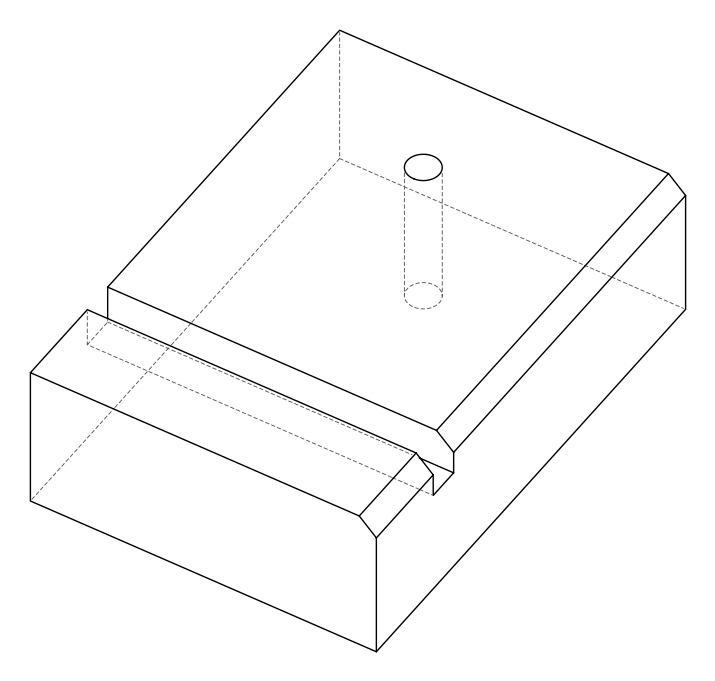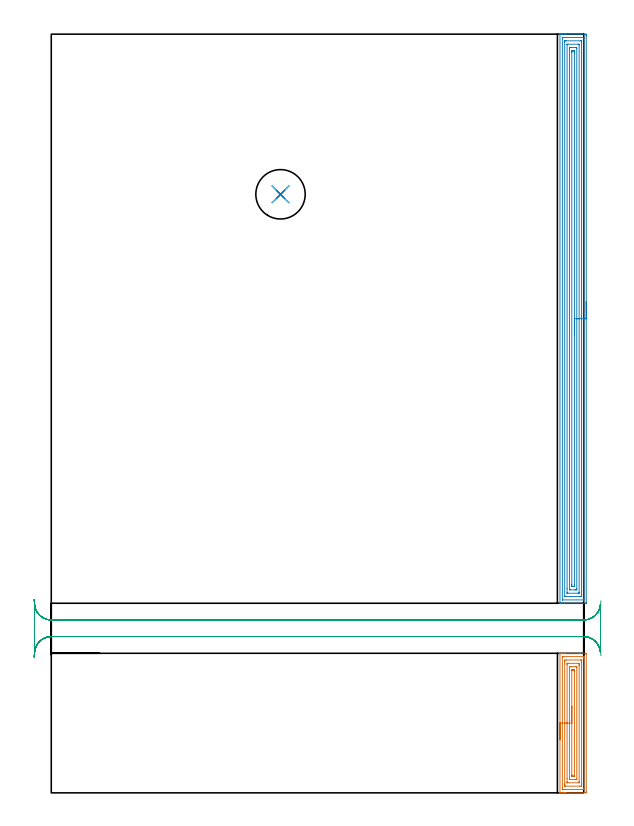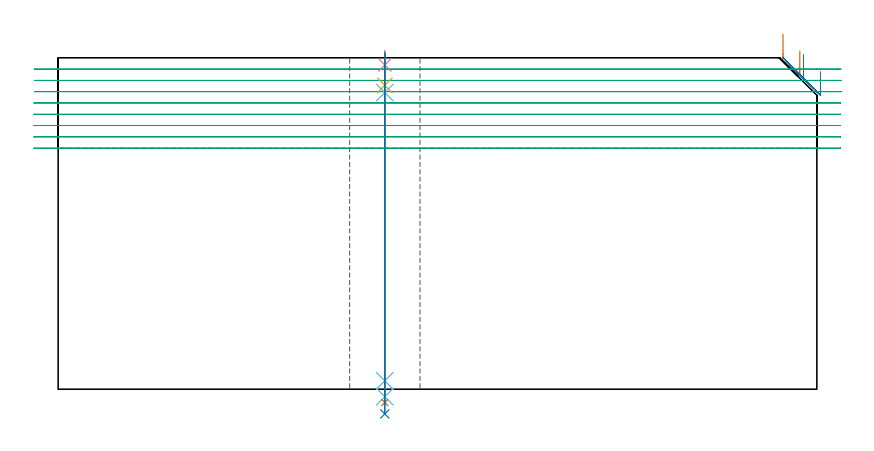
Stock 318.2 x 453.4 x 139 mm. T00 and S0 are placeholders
(PLAN: 8 operations, 6 tool changes, 34.6 min)
(1 AREA_MILL | FG_CHAMFER_SURFACE | UGT0205_001 | 4.27 min | 11179 mm3)
(2 AREA_MILL_1 | FG_CHAMFER_SURFACE_1 | UGT0205_001 | 16.6 min | 42819 mm3)
(3 MILL_RECTANGULAR_SLOT | SLOT_RECTANGULAR | UGT0201_094 | Follow Part, ap 5, ae 75% | 11.82 min | 358796 mm3)
(4 SPOT_DRILL | STEP1HOLE | NXT0321_9005460120000 | 0.05 min | 174 mm3)
(5 DRILL_BLIND_HOLE_INTO_CENTER | STEP1HOLE | UGT0301_196 | 0.06 min | 363 mm3)
(6 GUN_DRILL_THROUGH_HOLE | STEP1HOLE | UGT0307_003 | 0.64 min | 4906 mm3)
(7 SPADE_DRILL_TO_ENLARGE_THROUGH_HOLE | STEP1HOLE | UGT0306_009 | 0.59 min | 31836 mm3)
(8 DRILL_TO_ENLARGE_THROUGH_HOLE | STEP1HOLE | UGT0301_394 | 0.61 min | 57613 mm3)
(TOOL UGT0205_001 | Chamfer Mill 20 x 3 x 45 deg. | D20 FL50 Z2)
(TOOL UGT0201_094 | End mill 20 mm | D20 FL38 Z4)
(TOOL NXT0321_9005460120000 | NC Spot Drill, 142deg, 12mm, Carbide, Uncoated | D12 PA142 FL30 Z2)
(TOOL UGT0301_196 | Twist Drill 7.7 mm | D7.7 PA118 FL73 Z2)
(TOOL UGT0307_003 | Gun Drill 7 mm | D7 PA130 FL24 Z1)
(TOOL UGT0306_009 | Spade Drill 18.5mm | D18.5 PA132 FL10 Z2)
(TOOL UGT0301_394 | Twist Drill 29.5 mm | D29.5 PA118 FL165 Z2)
(OP 1 AREA_MILL)
G17 G21 G94 G90
T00 M6
G54
G17 G0 G90 X304. Y31.7 S1061 M3
G43 Z149. H0
G94 G1 Y31.738 Z148.128 F250.
Y31.852 Z147.263
Y32.041 Z146.412
Y32.303 Z145.58
Y32.637 Z144.774
Y33.04 Z144.
Y33.508 Z143.264
Y34.04 Z142.572
Y34.629 Z141.929
Y35.272 Z141.339
Y35.964 Z140.808
Y36.7 Z140.34
Y37.474 Z139.937
Y38.28 Z139.603
Y39.112 Z139.341
Y39.964 Z139.152
Y40.828 Z139.038
Y41.7 Z139.
Y83.231
X304.002 Y83.39 Z138.988
X304.146 Y83.397 Z138.846
X304.297 Y83.4 Z138.702
X304.608 Z138.392
X305.27 Z137.724
X306.479 Z136.518
X307.025 Z135.969
X315.661 Z127.336
X319.307 Z123.69
X319.583 Y83.397 Z123.414
X319.692 Y83.39 Z123.305
X319.699 Y83.279 Z123.299
X319.7 Y82.785 Z123.3
Y0.615
X319.695 Y0.117 Z123.303
X319.692 Y0.01 Z123.306
X319.58 Y0. Z123.417
X307.629 Z135.366
X307.025 Z135.969
X306.479 Z136.518
X306.148 Z136.848
X305.601 Z137.395
X305.27 Z137.724
X304.297 Z138.703
X304.148 Y0.001 Z138.845
X304.096 Y0.003 Z138.896
X304.003 Y0.01 Z138.988
X304. Y0.169 Z139.
Y41.7
X305.414 Z137.586
X305.415 Y80.998 Z137.585
X305.419 Y81.371 Z137.581
X305.421 Y81.386 Z137.579
X305.447 Y81.391 Z137.553
X305.517 Y81.397 Z137.483
X305.622 Y81.399 Z137.378
X305.753 Y81.4 Z137.247
X318.036 Z124.964
X318.216 Y81.398 Z124.784
X318.247 Y81.395 Z124.753
X318.275 Y81.391 Z124.725
X318.279 Y81.352 Z124.721
X318.284 Y81.147 Z124.716
X318.285 Y80.998 Z124.715
X318.286 Y80.252 Z124.714
X318.285 Y2.401 Z124.715
X318.281 Y2.029 Z124.719
X318.279 Y2.014 Z124.721
X318.253 Y2.009 Z124.747
X318.183 Y2.003 Z124.817
X318.078 Y2.001 Z124.922
X317.947 Y2. Z125.053
X305.664 Z137.336
X305.484 Y2.002 Z137.516
X305.453 Y2.005 Z137.547
X305.425 Y2.009 Z137.575
X305.421 Y2.048 Z137.579
X305.416 Y2.253 Z137.584
X305.415 Y2.401 Z137.585
X305.414 Y3.148 Z137.586
Y41.7
X306.828 Z136.172
X306.829 Y78.319 Z136.171
X306.83 Y78.518 Z136.17
X306.836 Y79.212 Z136.164
X306.847 Y79.393 Z136.153
X307.902 Y79.4 Z135.098
X316.492 Y79.399 Z126.508
X316.675 Y79.395 Z126.325
X316.853 Y79.39 Z126.147
X316.865 Y79.212 Z126.135
X316.868 Y79.016 Z126.132
X316.871 Y78.319 Z126.129
X316.872 Y78.119 Z126.128
X316.871 Y5.081 Z126.129
X316.87 Y4.882 Z126.13
X316.864 Y4.188 Z126.136
X316.853 Y4.007 Z126.147
X315.798 Y4. Z127.202
X307.208 Y4.001 Z135.792
X307.025 Y4.005 Z135.975
X306.847 Y4.01 Z136.153
X306.836 Y4.188 Z136.164
X306.832 Y4.384 Z136.168
X306.829 Y5.081 Z136.171
Y5.281
X306.828 Y41.7 Z136.172
X308.243 Z134.757
Y76.533
X308.246 Y77.076 Z134.754
X308.249 Y77.261 Z134.751
X308.254 Y77.39 Z134.746
X308.805 Y77.4 Z134.195
X314.946 Z128.054
X315.345 Y77.393 Z127.655
X315.439 Y77.39 Z127.561
X315.45 Y77.332 Z127.55
X315.452 Y77.262 Z127.548
X315.456 Y76.88 Z127.544
X315.457 Y76.533 Z127.543
Y75.986
Y6.867
X315.454 Y6.324 Z127.546
X315.451 Y6.139 Z127.549
X315.446 Y6.01 Z127.554
X314.895 Y6. Z128.105
X308.754 Z134.246
X308.355 Y6.007 Z134.645
X308.261 Y6.01 Z134.739
X308.25 Y6.068 Z134.75
X308.248 Y6.138 Z134.752
X308.244 Y6.519 Z134.756
X308.243 Y8.654 Z134.757
Y41.7
X309.657 Z133.343
X309.658 Y75.193 Z133.342
X309.659 Y75.305 Z133.341
X309.661 Y75.36 Z133.339
X309.663 Y75.381 Z133.337
X309.68 Y75.39 Z133.32
X309.896 Y75.396 Z133.104
X310.534 Y75.399 Z132.466
X310.77 Y75.4 Z132.23
X313.402 Y75.399 Z129.598
X313.907 Y75.393 Z129.093
X314.026 Y75.39 Z128.974
X314.037 Y75.382 Z128.963
X314.039 Y75.36 Z128.961
X314.041 Y75.305 Z128.959
X314.043 Y75.193 Z128.957
X314.042 Y8.207 Z128.958
X314.041 Y8.095 Z128.959
X314.039 Y8.04 Z128.961
X314.037 Y8.019 Z128.963
X314.02 Y8.01 Z128.98
X313.804 Y8.004 Z129.196
X313.166 Y8.001 Z129.834
X312.931 Y8. Z130.069
X310.298 Y8.001 Z132.702
X309.793 Y8.007 Z133.207
X309.674 Y8.01 Z133.326
X309.663 Y8.018 Z133.337
X309.661 Y8.04 Z133.339
X309.659 Y8.095 Z133.341
X309.657 Y8.207 Z133.343
Y41.7
X311.071 Z131.929
Y72.96
X311.072 Y73.305 Z131.928
X311.075 Y73.355 Z131.925
X311.078 Y73.38 Z131.922
X311.089 Y73.39 Z131.911
X311.196 Y73.394 Z131.805
X311.411 Y73.398 Z131.589
X311.857 Y73.4 Z131.143
X312.289 Y73.399 Z130.711
X312.433 Y73.398 Z130.567
X312.548 Y73.394 Z130.452
X312.618 Y73.39 Z130.382
X312.622 Y73.306 Z130.378
X312.626 Y72.96 Z130.374
X312.629 Y72.614 Z130.371
Y10.44
X312.628 Y10.095 Z130.372
X312.625 Y10.045 Z130.375
X312.622 Y10.02 Z130.378
X312.611 Y10.01 Z130.389
X312.505 Y10.006 Z130.495
X312.289 Y10.002 Z130.711
X311.843 Y10. Z131.157
X311.411 Y10.001 Z131.589
X311.267 Y10.002 Z131.733
X311.152 Y10.006 Z131.848
X311.082 Y10.01 Z131.918
X311.078 Y10.094 Z131.922
X311.074 Y10.44 Z131.926
X311.072 Y10.786 Z131.928
X311.071 Y41.7 Z131.929
Y42.572 Z131.967
Y43.436 Z132.081
Y44.288 Z132.27
Y45.12 Z132.532
Y45.926 Z132.866
Y46.7 Z133.269
Y47.436 Z133.737
Y48.128 Z134.268
Y48.771 Z134.858
Y49.36 Z135.501
Y49.892 Z136.193
Y50.36 Z136.929
Y50.763 Z137.703
Y51.097 Z138.509
Y51.359 Z139.341
Y51.548 Z140.192
Y51.662 Z141.057
Y51.7 Z141.929
G0 Z149.
M5
M2
(OP 2 AREA_MILL_1)
G17 G21 G94 G90
T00 M6
G54
G17 G0 G90 X319.7 Y293.35 S1061 M3
G43 Z149. H0
Z133.3
G94 G1 Y293.312 Z132.428 F250.
Y293.198 Z131.563
Y293.009 Z130.712
Y292.747 Z129.88
Y292.413 Z129.074
Y292.01 Z128.3
Y291.542 Z127.564
Y291.01 Z126.872
Y290.421 Z126.229
Y289.778 Z125.64
Y289.086 Z125.108
Y288.35 Z124.64
Y287.576 Z124.237
Y286.77 Z123.903
Y285.938 Z123.641
Y285.086 Z123.452
Y284.222 Z123.338
Y283.35 Z123.3
X319.699 Y113.928 Z123.301
X319.697 Y113.531 Z123.302
X319.693 Y113.31 Z123.305
X319.307 Y113.3 Z123.691
X307.025 Z135.97
X305.625 Z137.371
X305.27 Z137.724
X304.318 Z138.682
X304.158 Y113.301 Z138.834
X304.096 Y113.302 Z138.896
X304.003 Y113.31 Z138.988
X304. Y113.481 Z139.
Y453.219
X304.003 Y453.39 Z138.988
X304.157 Y453.398 Z138.835
X304.318 Y453.4 Z138.682
X304.561 Z138.439
X305.27 Z137.724
X306.502 Z136.494
X307.025 Z135.97
X307.641 Z135.354
X318.691 Z124.306
X319.307 Y453.395 Z123.691
X319.693 Y453.39 Z123.305
X319.697 Y453.17 Z123.302
X319.7 Y452.772 Z123.3
Y452.372
Y283.35
X318.286 Z124.714
Y115.863
X318.284 Y115.716 Z124.716
X318.279 Y115.344 Z124.721
X318.272 Y115.31 Z124.728
X318.205 Y115.305 Z124.795
X318.097 Y115.301 Z124.903
X305.678 Y115.3 Z137.322
X305.486 Y115.302 Z137.514
X305.451 Y115.305 Z137.549
X305.421 Y115.311 Z137.579
X305.419 Y115.356 Z137.581
X305.415 Y115.569 Z137.585
Y450.837
X305.416 Y450.984 Z137.584
X305.421 Y451.356 Z137.579
X305.428 Y451.39 Z137.572
X305.495 Y451.395 Z137.505
X305.604 Y451.399 Z137.396
X318.022 Y451.4 Z124.978
X318.214 Y451.398 Z124.786
X318.249 Y451.395 Z124.751
X318.279 Y451.389 Z124.721
X318.281 Y451.344 Z124.719
X318.285 Y451.131 Z124.715
X318.286 Y283.35 Z124.714
X316.872 Z126.128
X316.871 Y118.198 Z126.129
X316.867 Y117.504 Z126.133
X316.864 Y117.311 Z126.136
X316.675 Y117.307 Z126.325
X315.998 Y117.3 Z127.002
X307.224 Y117.301 Z135.776
X307.025 Y117.306 Z135.975
X306.835 Y117.314 Z136.165
X306.831 Y117.504 Z136.169
X306.829 Y117.704 Z136.171
Y448.502
X306.833 Y449.196 Z136.167
X306.836 Y449.389 Z136.164
X307.025 Y449.393 Z135.975
X307.702 Y449.4 Z135.298
X316.476 Y449.399 Z126.524
X316.675 Y449.394 Z126.325
X316.865 Y449.386 Z126.135
X316.869 Y449.196 Z126.131
X316.871 Y448.996 Z126.129
X316.872 Y283.35 Z126.128
X315.457 Z127.543
Y119.64
X315.454 Y119.457 Z127.546
X315.451 Y119.32 Z127.549
X315.355 Y119.31 Z127.645
X314.913 Y119.3 Z128.087
X308.772 Z134.228
X308.346 Y119.309 Z134.654
X308.249 Y119.313 Z134.751
X308.245 Y119.38 Z134.755
X308.244 Y119.448 Z134.756
X308.243 Y121.974 Z134.757
Y447.06
X308.246 Y447.243 Z134.754
X308.25 Y447.38 Z134.75
X308.345 Y447.39 Z134.655
X308.787 Y447.4 Z134.213
X314.928 Z128.072
X315.354 Y447.391 Z127.646
X315.451 Y447.387 Z127.549
X315.455 Y447.32 Z127.545
X315.456 Y447.252 Z127.544
X315.457 Y446.861 Z127.543
Y283.35
X314.043 Z128.957
Y121.974
X314.039 Y121.527 Z128.961
X314.036 Y121.314 Z128.964
X313.822 Y121.306 Z129.178
X313.166 Y121.301 Z129.834
X312.95 Y121.3 Z130.05
X310.317 Y121.301 Z132.683
X309.788 Y121.31 Z133.212
X309.664 Y121.314 Z133.336
X309.661 Y121.527 Z133.339
X309.657 Y121.974 Z133.343
Y444.726
X309.661 Y445.173 Z133.339
X309.664 Y445.386 Z133.336
X309.878 Y445.394 Z133.122
X310.534 Y445.399 Z132.466
X310.75 Y445.4 Z132.25
X313.383 Y445.399 Z129.617
X313.912 Y445.39 Z129.088
X314.036 Y445.386 Z128.964
X314.039 Y445.173 Z128.961
X314.043 Y444.726 Z128.957
Y283.35
X312.629 Z130.371
Y124.31
X312.628 Y123.762 Z130.372
X312.625 Y123.42 Z130.375
X312.622 Y123.31 Z130.378
X312.515 Y123.306 Z130.485
X312.289 Y123.302 Z130.711
X311.865 Y123.3 Z131.135
X311.411 Y123.302 Z131.589
X311.26 Y123.305 Z131.74
X311.14 Y123.31 Z131.86
X311.078 Y123.325 Z131.922
X311.076 Y123.416 Z131.924
X311.073 Y123.762 Z131.927
X311.071 Y124.109 Z131.929
Y124.656
Y442.39
X311.072 Y442.938 Z131.928
X311.075 Y443.28 Z131.925
X311.078 Y443.39 Z131.922
X311.185 Y443.394 Z131.815
X311.411 Y443.398 Z131.589
X311.835 Y443.4 Z131.165
X312.289 Y443.398 Z130.711
X312.44 Y443.395 Z130.56
X312.56 Y443.39 Z130.44
X312.622 Y443.375 Z130.378
X312.624 Y443.284 Z130.376
X312.628 Y442.938 Z130.372
X312.629 Y442.591 Z130.371
Y442.044
Y283.35
Y282.478 Z130.409
Y281.614 Z130.523
Y280.762 Z130.712
Y279.93 Z130.974
Y279.124 Z131.308
Y278.35 Z131.711
Y277.614 Z132.18
Y276.922 Z132.711
Y276.279 Z133.3
Y275.69 Z133.943
Y275.158 Z134.635
Y274.69 Z135.371
Y274.287 Z136.145
Y273.953 Z136.951
Y273.691 Z137.783
Y273.502 Z138.635
Y273.388 Z139.499
Y273.35 Z140.371
G0 Z149.
M5
M2
(OP 3 MILL_RECTANGULAR_SLOT)
G17 G21 G94 G90
T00 M6
G54
G17 G0 G90 X328.36 Y110.897 S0 M3
G43 Z149. H0
Z134.262
G94 G1 X326.86 Y108.299 F250.
G2 X318.2 Y103.3 R10. F500.
G1 X0.
G2 X-9.97 Y112.526 R10.
G1 X-10.
Y84.174
X-9.97
G2 X0. Y93.4 R10.
G1 X318.2
G2 X326.86 Y88.4 R10.
G1 X328.36 Y85.802 F250.
G0 X328.585 Y112.229 Z129.525
G1 X327.433 Y109.459
G2 X318.2 Y103.3 R10. F500.
G1 X0.
G2 X-9.97 Y112.526 R10.
G1 X-10.
Y84.174
X-9.97
G2 X0. Y93.4 R10.
G1 X318.2
G2 X327.434 Y87.239 R10.
G1 X328.585 Y84.469 F250.
G0 X328.528 Y114.826 Z124.787
G1 X328.095 Y111.857
G2 X318.2 Y103.3 R10. F500.
G1 X0.
G2 X-9.97 Y112.526 R10.
G1 X-10.
Y84.174
X-9.97
G2 X0. Y93.4 R10.
G1 X318.2
G2 X328.096 Y84.838 R10.
G1 X328.528 Y81.87 F250.
G0 Z149.
X-10.202 Y81.183
Z120.05
G1 X-9.97 Y84.174
G2 X0. Y93.4 R10. F500.
G1 X318.2
G2 X328.17 Y84.174 R10.
G1 X328.2
Y112.526
X328.17
G2 X318.2 Y103.3 R10.
G1 X0.
G2 X-9.97 Y112.526 R10.
G1 X-10.202 Y115.517 F250.
G0 Y81.183 Z115.312
G1 X-9.97 Y84.174
G2 X0. Y93.4 R10. F500.
G1 X318.2
G2 X328.17 Y84.174 R10.
G1 X328.2
Y112.526
X328.17
G2 X318.2 Y103.3 R10.
G1 X0.
G2 X-9.97 Y112.526 R10.
G1 X-10.202 Y115.517 F250.
G0 Y81.183 Z110.575
G1 X-9.97 Y84.174
G2 X0. Y93.4 R10. F500.
G1 X318.2
G2 X328.17 Y84.174 R10.
G1 X328.2
Y112.526
X328.17
G2 X318.2 Y103.3 R10.
G1 X0.
G2 X-9.97 Y112.526 R10.
G1 X-10.202 Y115.517 F250.
G0 Y81.183 Z105.837
G1 X-9.97 Y84.174
G2 X0. Y93.4 R10. F500.
G1 X318.2
G2 X328.17 Y84.174 R10.
G1 X328.2
Y112.526
X328.17
G2 X318.2 Y103.3 R10.
G1 X0.
G2 X-9.97 Y112.526 R10.
G1 X-10.202 Y115.517 F250.
G0 Y81.183 Z101.1
G1 X-9.97 Y84.174
G2 X0. Y93.4 R10. F500.
G1 X318.2
G2 X328.17 Y84.174 R10.
G1 X328.2
Y112.526
X328.17
G2 X318.2 Y103.3 R10.
G1 X0.
G2 X-9.97 Y112.526 R10.
G1 X-10.202 Y115.517 F250.
G0 Z149.
M5
M2
(OP 4 SPOT_DRILL)
G17 G21 G94 G90
T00 M6
G54
G17 G0 G90 X137. Y357.7 S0 M3
G43 Z149. H0
G94 G81 G98 Z136. F250. R142.
G80
M5
M2
(OP 5 DRILL_BLIND_HOLE_INTO_CENTER)
G17 G21 G94 G90
T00 M6
G54
G17 G0 G90 X137. Y357.7 S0 M3
G43 Z149. H0
G94 G81 G98 Z127.45 F250. R141.
G80
M5
M2
(OP 6 GUN_DRILL_THROUGH_HOLE)
G17 G21 G94 G90
T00 M6
G54
G17 G0 G90 X137. Y357.7 M8
G43 Z149. H0
Z136.633
S716 M3
G94 G1 Z124.421 F125. M26
G4 X.084
Z3.5 F250.
G4 X.084
Z-3.132 F125.
G4 X.084
M5
M9
G0 Z136.633
Z149.
M2
(OP 7 SPADE_DRILL_TO_ENLARGE_THROUGH_HOLE)
G17 G21 G94 G90
T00 M6
G54
G17 G0 G90 X137. Y357.7 S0 M3
G43 Z149. H0
G94 G73 G98 Z-5.618 F250. Q18.077 R141.
G80
M5
M2
(OP 8 DRILL_TO_ENLARGE_THROUGH_HOLE)
G17 G21 G94 G90
T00 M6
G54
G17 G0 G90 X137. Y357.7 S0 M3
G43 Z149. H0
G94 G73 G98 Z-10.363 F250. Q24.894 R141.
G80
M5
M2
